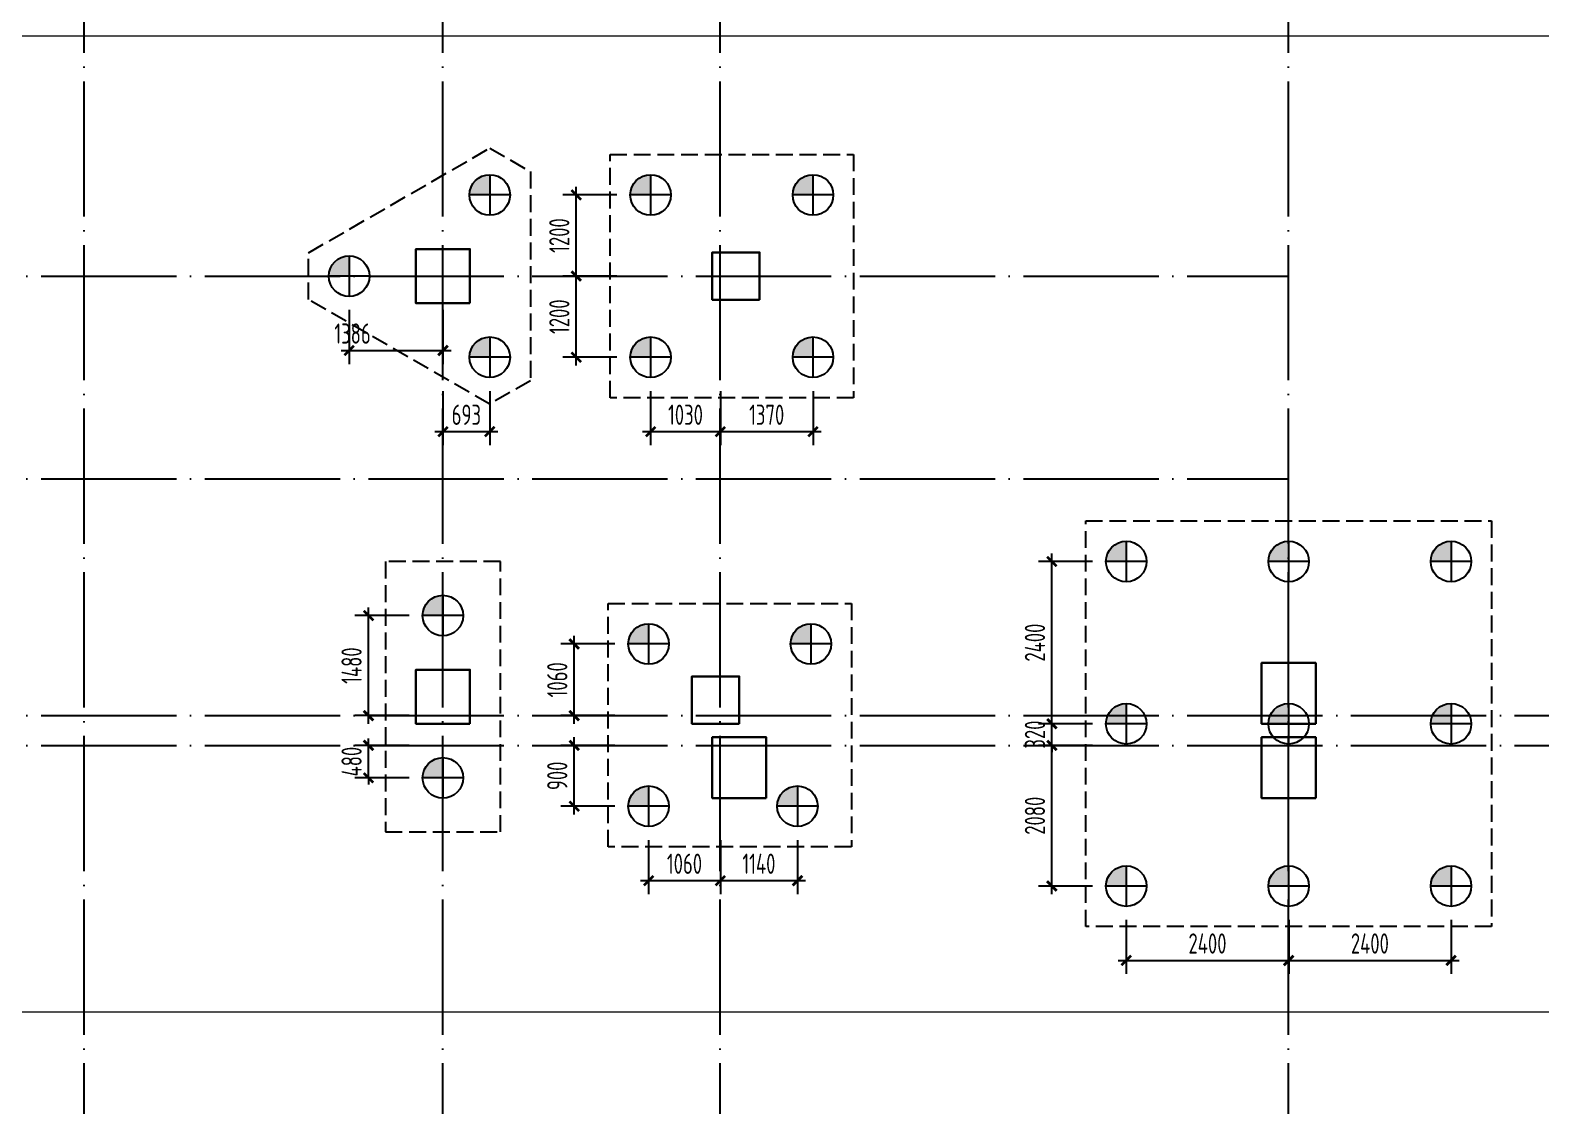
# Model space of a CAD drawing. Extents: x 2430613 to 2739493, y -1540945 to -971137.
# Drawn here: x 2472024 to 2494350, y -1047522 to -1031615 of the extents above; entities that cross this region are included whole.
import ezdxf

# ---------------------------------------------------------------- set-up
doc = ezdxf.new("R2010")
doc.units = 0
doc.header["$LTSCALE"] = 1000
doc.header["$MEASUREMENT"] = 0
doc.header["$PDMODE"] = 3
doc.header["$PDSIZE"] = 50
doc.linetypes.add('DASH', pattern=[0.35, 0.25, -0.1])
doc.linetypes.add('DOTE', pattern=[2.42, 2, -0.2, 0.02, -0.2])
doc.layers.get('0').update_dxf_attribs({"linetype": 'CONTINUOUS'})
doc.layers.get('DEFPOINTS').update_dxf_attribs({"linetype": 'CONTINUOUS'})
doc.layers.add('0S-柱-线', color=50, linetype='CONTINUOUS', lineweight=30)
doc.layers.add('0S-草图', color=9, linetype='CONTINUOUS', lineweight=20, plot=False)
for name, color, linetype in [('600直径桩', 4, 'CONTINUOUS'), ('BASE_PILE_DIM', 3, 'CONTINUOUS'), ('DOTE', 1, 'DOTE'), ('承台', 2, 'CONTINUOUS')]:
    doc.layers.add(name, color=color, linetype=linetype)
doc.styles.add('TSSD_Dimension', font='Tssdeng.shx', dxfattribs={"width": 0.7, "bigfont": 'hztxt.shx'})
doc.dimstyles.new('TSSD_100_100', dxfattribs={"dimtxt": 300, "dimasz": 100, "dimexe": 200, "dimexo": 200, "dimgap": 100, "dimtad": 1, "dimdec": 0, "dimzin": 0, "dimdsep": 46, "dimtxsty": 'TSSD_Dimension', "dimblk": 'ARCHTICK', "dimcen": 0, "dimdle": 120, "dimclrt": 7, "dimazin": 0, "dimtfac": 1, "dimtdec": 0, "dimtix": 1, "dimtmove": 2, "dimatfit": 0, "dimldrblk": 'ARCHTICK', "dimfxl": 1, "dimtolj": 1, "dimtzin": 0, "dimarcsym": 0})

# ---------------------------------------------------------------- blocks, each defined once
blk = doc.blocks.new('600Z')
at = {"layer": '600直径桩'}
h = blk.add_hatch(color=6, dxfattribs=at)
h.dxf.hatch_style = 1
h.paths.add_polyline_path([(-204995, -2276684, 0.414214), (-205295, -2276984), (-204995, -2276984)])
at = {"layer": '600直径桩', "color": 6}
for p, q in [((-204995, -2276684), (-204995, -2277284)), ((-204695, -2276984), (-205295, -2276984))]:
    blk.add_line(p, q, dxfattribs=at)
blk.add_circle((-204995, -2276984), 300, dxfattribs=at)
blk = doc.blocks.new('_ArchTick')
at = {"color": 0, "linetype": 'ByBlock', "const_width": 0.4}
blk.add_lwpolyline([(-0.71, -0.71), (0.71, 0.71)], dxfattribs=at)
blk = doc.blocks.new('*D1501')
at = {"layer": 'BASE_PILE_DIM', "color": 0, "lineweight": -2, "transparency": 16777216}
for p, q in [((2476738, -1035752), (2476738, -1036552)), ((2478124, -1035752), (2478124, -1036552)), ((2476618, -1036352), (2478244, -1036352))]:
    blk.add_line(p, q, dxfattribs=at)
at = {"layer": 'DEFPOINTS', "color": 0, "transparency": 16777216}
for p in [(2476738, -1035552), (2478124, -1035552), (2478124, -1036352)]:
    blk.add_point(p, dxfattribs=at)
at = {"layer": 'BASE_PILE_DIM', "color": 0, "lineweight": -2, "transparency": 16777216, "xscale": 100, "yscale": 100, "zscale": 100, "rotation": 180}
blk.add_blockref('_ArchTick', (2476738, -1036352), dxfattribs=at)
at = {"layer": 'BASE_PILE_DIM', "color": 0, "lineweight": -2, "transparency": 16777216, "xscale": 100, "yscale": 100, "zscale": 100}
blk.add_blockref('_ArchTick', (2478124, -1036352), dxfattribs=at)
at = {"layer": 'BASE_PILE_DIM', "color": 7, "transparency": 16777216, "insert": (2476788, -1036102), "char_height": 300, "attachment_point": 5, "style": 'TSSD_Dimension'}
blk.add_mtext('\\A1;1386', dxfattribs=at)
blk = doc.blocks.new('*D1502')
at = {"layer": 'BASE_PILE_DIM', "color": 0, "lineweight": -2, "transparency": 16777216}
for p, q in [((2478124, -1036952), (2478124, -1037752)), ((2478816, -1036952), (2478816, -1037752)), ((2478004, -1037552), (2478936, -1037552))]:
    blk.add_line(p, q, dxfattribs=at)
at = {"layer": 'DEFPOINTS', "color": 0, "transparency": 16777216}
for p in [(2478124, -1036752), (2478816, -1036752), (2478816, -1037552)]:
    blk.add_point(p, dxfattribs=at)
at = {"layer": 'BASE_PILE_DIM', "color": 0, "lineweight": -2, "transparency": 16777216, "xscale": 100, "yscale": 100, "zscale": 100, "rotation": 180}
blk.add_blockref('_ArchTick', (2478124, -1037552), dxfattribs=at)
at = {"layer": 'BASE_PILE_DIM', "color": 0, "lineweight": -2, "transparency": 16777216, "xscale": 100, "yscale": 100, "zscale": 100}
blk.add_blockref('_ArchTick', (2478816, -1037552), dxfattribs=at)
at = {"layer": 'BASE_PILE_DIM', "color": 7, "transparency": 16777216, "insert": (2478470, -1037302), "char_height": 300, "attachment_point": 5, "style": 'TSSD_Dimension'}
blk.add_mtext('\\A1;693', dxfattribs=at)
blk = doc.blocks.new('*D1507')
at = {"layer": 'BASE_PILE_DIM', "color": 0, "lineweight": -2, "transparency": 16777216}
for p, q in [((2482224, -1043592), (2482224, -1044392)), ((2483364, -1043592), (2483364, -1044392)), ((2482104, -1044192), (2483484, -1044192))]:
    blk.add_line(p, q, dxfattribs=at)
at = {"layer": 'DEFPOINTS', "color": 0, "transparency": 16777216}
for p in [(2482224, -1043392), (2483364, -1043392), (2483364, -1044192)]:
    blk.add_point(p, dxfattribs=at)
at = {"layer": 'BASE_PILE_DIM', "color": 0, "lineweight": -2, "transparency": 16777216, "xscale": 100, "yscale": 100, "zscale": 100, "rotation": 180}
blk.add_blockref('_ArchTick', (2482224, -1044192), dxfattribs=at)
at = {"layer": 'BASE_PILE_DIM', "color": 0, "lineweight": -2, "transparency": 16777216, "xscale": 100, "yscale": 100, "zscale": 100}
blk.add_blockref('_ArchTick', (2483364, -1044192), dxfattribs=at)
at = {"layer": 'BASE_PILE_DIM', "color": 7, "transparency": 16777216, "insert": (2482794, -1043942), "char_height": 300, "attachment_point": 5, "style": 'TSSD_Dimension'}
blk.add_mtext('\\A1;1140', dxfattribs=at)
blk = doc.blocks.new('*D1508')
at = {"layer": 'BASE_PILE_DIM', "color": 0, "lineweight": -2, "transparency": 16777216}
for p, q in [((2480664, -1042192), (2479864, -1042192)), ((2480064, -1043212), (2480064, -1042072)), ((2480664, -1043092), (2479864, -1043092))]:
    blk.add_line(p, q, dxfattribs=at)
at = {"layer": 'DEFPOINTS', "color": 0, "transparency": 16777216}
for p in [(2480064, -1042192), (2480864, -1042192), (2480864, -1043092)]:
    blk.add_point(p, dxfattribs=at)
at = {"layer": 'BASE_PILE_DIM', "color": 0, "lineweight": -2, "transparency": 16777216, "xscale": 100, "yscale": 100, "zscale": 100}
for p, rotation in [((2480064, -1042192), 90), ((2480064, -1043092), 270)]:
    blk.add_blockref('_ArchTick', p, dxfattribs=dict(at, rotation=rotation))
at = {"layer": 'BASE_PILE_DIM', "color": 7, "transparency": 16777216, "insert": (2479814, -1042642), "char_height": 300, "attachment_point": 5, "rotation": 90, "style": 'TSSD_Dimension'}
blk.add_mtext('\\A1;900', dxfattribs=at)
blk = doc.blocks.new('*D1509')
at = {"layer": 'BASE_PILE_DIM', "color": 0, "lineweight": -2, "transparency": 16777216}
for p, q in [((2481164, -1043592), (2481164, -1044392)), ((2482224, -1043592), (2482224, -1044392)), ((2481044, -1044192), (2482344, -1044192))]:
    blk.add_line(p, q, dxfattribs=at)
at = {"layer": 'DEFPOINTS', "color": 0, "transparency": 16777216}
for p in [(2481164, -1043392), (2482224, -1043392), (2482224, -1044192)]:
    blk.add_point(p, dxfattribs=at)
at = {"layer": 'BASE_PILE_DIM', "color": 0, "lineweight": -2, "transparency": 16777216, "xscale": 100, "yscale": 100, "zscale": 100, "rotation": 180}
blk.add_blockref('_ArchTick', (2481164, -1044192), dxfattribs=at)
at = {"layer": 'BASE_PILE_DIM', "color": 0, "lineweight": -2, "transparency": 16777216, "xscale": 100, "yscale": 100, "zscale": 100}
blk.add_blockref('_ArchTick', (2482224, -1044192), dxfattribs=at)
at = {"layer": 'BASE_PILE_DIM', "color": 7, "transparency": 16777216, "insert": (2481694, -1043942), "char_height": 300, "attachment_point": 5, "style": 'TSSD_Dimension'}
blk.add_mtext('\\A1;1060', dxfattribs=at)
blk = doc.blocks.new('*D1510')
at = {"layer": 'BASE_PILE_DIM', "color": 0, "lineweight": -2, "transparency": 16777216}
for p, q in [((2480064, -1041872), (2480064, -1040572)), ((2480664, -1040692), (2479864, -1040692)), ((2480664, -1041752), (2479864, -1041752))]:
    blk.add_line(p, q, dxfattribs=at)
at = {"layer": 'DEFPOINTS', "color": 0, "transparency": 16777216}
for p in [(2480064, -1040692), (2480864, -1040692), (2480864, -1041752)]:
    blk.add_point(p, dxfattribs=at)
at = {"layer": 'BASE_PILE_DIM', "color": 0, "lineweight": -2, "transparency": 16777216, "xscale": 100, "yscale": 100, "zscale": 100}
for p, rotation in [((2480064, -1040692), 90), ((2480064, -1041752), 270)]:
    blk.add_blockref('_ArchTick', p, dxfattribs=dict(at, rotation=rotation))
at = {"layer": 'BASE_PILE_DIM', "color": 7, "transparency": 16777216, "insert": (2479814, -1041222), "char_height": 300, "attachment_point": 5, "rotation": 90, "style": 'TSSD_Dimension'}
blk.add_mtext('\\A1;1060', dxfattribs=at)
blk = doc.blocks.new('*D1767')
at = {"layer": 'BASE_PILE_DIM', "color": 0, "lineweight": -2, "transparency": 16777216}
for p, q in [((2477624, -1042192), (2476824, -1042192)), ((2477024, -1042192), (2477024, -1042092)), ((2477024, -1042672), (2477024, -1042192)), ((2477624, -1042672), (2476824, -1042672)), ((2477024, -1042672), (2477024, -1042772))]:
    blk.add_line(p, q, dxfattribs=at)
at = {"layer": 'DEFPOINTS', "color": 0, "transparency": 16777216}
for p in [(2477024, -1042192), (2477824, -1042192), (2477824, -1042672)]:
    blk.add_point(p, dxfattribs=at)
at = {"layer": 'BASE_PILE_DIM', "color": 0, "lineweight": -2, "transparency": 16777216, "xscale": 100, "yscale": 100, "zscale": 100}
for p, rotation in [((2477024, -1042192), 270), ((2477024, -1042672), 90)]:
    blk.add_blockref('_ArchTick', p, dxfattribs=dict(at, rotation=rotation))
at = {"layer": 'BASE_PILE_DIM', "color": 7, "transparency": 16777216, "insert": (2476774, -1042432), "char_height": 300, "attachment_point": 5, "rotation": 90, "style": 'TSSD_Dimension'}
blk.add_mtext('\\A1;480', dxfattribs=at)
blk = doc.blocks.new('*D1768')
at = {"layer": 'BASE_PILE_DIM', "color": 0, "lineweight": -2, "transparency": 16777216}
for p, q in [((2477024, -1041872), (2477024, -1040152)), ((2477624, -1040272), (2476824, -1040272)), ((2477624, -1041752), (2476824, -1041752))]:
    blk.add_line(p, q, dxfattribs=at)
at = {"layer": 'DEFPOINTS', "color": 0, "transparency": 16777216}
for p in [(2477024, -1040272), (2477824, -1040272), (2477824, -1041752)]:
    blk.add_point(p, dxfattribs=at)
at = {"layer": 'BASE_PILE_DIM', "color": 0, "lineweight": -2, "transparency": 16777216, "xscale": 100, "yscale": 100, "zscale": 100}
for p, rotation in [((2477024, -1040272), 90), ((2477024, -1041752), 270)]:
    blk.add_blockref('_ArchTick', p, dxfattribs=dict(at, rotation=rotation))
at = {"layer": 'BASE_PILE_DIM', "color": 7, "transparency": 16777216, "insert": (2476774, -1041012), "char_height": 300, "attachment_point": 5, "rotation": 90, "style": 'TSSD_Dimension'}
blk.add_mtext('\\A1;1480', dxfattribs=at)
blk = doc.blocks.new('*D1821')
at = {"layer": 'BASE_PILE_DIM', "color": 0, "lineweight": -2, "transparency": 16777216}
for p, q in [((2488224, -1044772), (2488224, -1045572)), ((2490624, -1044772), (2490624, -1045572)), ((2488104, -1045372), (2490744, -1045372))]:
    blk.add_line(p, q, dxfattribs=at)
at = {"layer": 'DEFPOINTS', "color": 0, "transparency": 16777216}
for p in [(2488224, -1044572), (2490624, -1044572), (2490624, -1045372)]:
    blk.add_point(p, dxfattribs=at)
at = {"layer": 'BASE_PILE_DIM', "color": 0, "lineweight": -2, "transparency": 16777216, "xscale": 100, "yscale": 100, "zscale": 100, "rotation": 180}
blk.add_blockref('_ArchTick', (2488224, -1045372), dxfattribs=at)
at = {"layer": 'BASE_PILE_DIM', "color": 0, "lineweight": -2, "transparency": 16777216, "xscale": 100, "yscale": 100, "zscale": 100}
blk.add_blockref('_ArchTick', (2490624, -1045372), dxfattribs=at)
at = {"layer": 'BASE_PILE_DIM', "color": 7, "transparency": 16777216, "insert": (2489424, -1045122), "char_height": 300, "attachment_point": 5, "style": 'TSSD_Dimension'}
blk.add_mtext('\\A1;2400', dxfattribs=at)
blk = doc.blocks.new('*D1822')
at = {"layer": 'BASE_PILE_DIM', "color": 0, "lineweight": -2, "transparency": 16777216}
for p, q in [((2490624, -1044772), (2490624, -1045572)), ((2493024, -1044772), (2493024, -1045572)), ((2490504, -1045372), (2493144, -1045372))]:
    blk.add_line(p, q, dxfattribs=at)
at = {"layer": 'DEFPOINTS', "color": 0, "transparency": 16777216}
for p in [(2490624, -1044572), (2493024, -1044572), (2493024, -1045372)]:
    blk.add_point(p, dxfattribs=at)
at = {"layer": 'BASE_PILE_DIM', "color": 0, "lineweight": -2, "transparency": 16777216, "xscale": 100, "yscale": 100, "zscale": 100, "rotation": 180}
blk.add_blockref('_ArchTick', (2490624, -1045372), dxfattribs=at)
at = {"layer": 'BASE_PILE_DIM', "color": 0, "lineweight": -2, "transparency": 16777216, "xscale": 100, "yscale": 100, "zscale": 100}
blk.add_blockref('_ArchTick', (2493024, -1045372), dxfattribs=at)
at = {"layer": 'BASE_PILE_DIM', "color": 7, "transparency": 16777216, "insert": (2491824, -1045122), "char_height": 300, "attachment_point": 5, "style": 'TSSD_Dimension'}
blk.add_mtext('\\A1;2400', dxfattribs=at)
blk = doc.blocks.new('*D1823')
at = {"layer": 'BASE_PILE_DIM', "color": 0, "lineweight": -2, "transparency": 16777216}
for p, q in [((2482224, -1036952), (2482224, -1037752)), ((2483594, -1036952), (2483594, -1037752)), ((2482104, -1037552), (2483714, -1037552))]:
    blk.add_line(p, q, dxfattribs=at)
at = {"layer": 'DEFPOINTS', "color": 0, "transparency": 16777216}
for p in [(2482224, -1036752), (2483594, -1036752), (2483594, -1037552)]:
    blk.add_point(p, dxfattribs=at)
at = {"layer": 'BASE_PILE_DIM', "color": 0, "lineweight": -2, "transparency": 16777216, "xscale": 100, "yscale": 100, "zscale": 100, "rotation": 180}
blk.add_blockref('_ArchTick', (2482224, -1037552), dxfattribs=at)
at = {"layer": 'BASE_PILE_DIM', "color": 0, "lineweight": -2, "transparency": 16777216, "xscale": 100, "yscale": 100, "zscale": 100}
blk.add_blockref('_ArchTick', (2483594, -1037552), dxfattribs=at)
at = {"layer": 'BASE_PILE_DIM', "color": 7, "transparency": 16777216, "insert": (2482909, -1037302), "char_height": 300, "attachment_point": 5, "style": 'TSSD_Dimension'}
blk.add_mtext('\\A1;1370', dxfattribs=at)
blk = doc.blocks.new('*D1824')
at = {"layer": 'BASE_PILE_DIM', "color": 0, "lineweight": -2, "transparency": 16777216}
for p, q in [((2480694, -1035252), (2479894, -1035252)), ((2480094, -1036572), (2480094, -1035132)), ((2480694, -1036452), (2479894, -1036452))]:
    blk.add_line(p, q, dxfattribs=at)
at = {"layer": 'DEFPOINTS', "color": 0, "transparency": 16777216}
for p in [(2480094, -1035252), (2480894, -1035252), (2480894, -1036452)]:
    blk.add_point(p, dxfattribs=at)
at = {"layer": 'BASE_PILE_DIM', "color": 0, "lineweight": -2, "transparency": 16777216, "xscale": 100, "yscale": 100, "zscale": 100}
for p, rotation in [((2480094, -1035252), 90), ((2480094, -1036452), 270)]:
    blk.add_blockref('_ArchTick', p, dxfattribs=dict(at, rotation=rotation))
at = {"layer": 'BASE_PILE_DIM', "color": 7, "transparency": 16777216, "insert": (2479844, -1035852), "char_height": 300, "attachment_point": 5, "rotation": 90, "style": 'TSSD_Dimension'}
blk.add_mtext('\\A1;1200', dxfattribs=at)
blk = doc.blocks.new('*D1825')
at = {"layer": 'BASE_PILE_DIM', "color": 0, "lineweight": -2, "transparency": 16777216}
for p, q in [((2481194, -1036952), (2481194, -1037752)), ((2482224, -1036952), (2482224, -1037752)), ((2481074, -1037552), (2482344, -1037552))]:
    blk.add_line(p, q, dxfattribs=at)
at = {"layer": 'DEFPOINTS', "color": 0, "transparency": 16777216}
for p in [(2481194, -1036752), (2482224, -1036752), (2482224, -1037552)]:
    blk.add_point(p, dxfattribs=at)
at = {"layer": 'BASE_PILE_DIM', "color": 0, "lineweight": -2, "transparency": 16777216, "xscale": 100, "yscale": 100, "zscale": 100, "rotation": 180}
blk.add_blockref('_ArchTick', (2481194, -1037552), dxfattribs=at)
at = {"layer": 'BASE_PILE_DIM', "color": 0, "lineweight": -2, "transparency": 16777216, "xscale": 100, "yscale": 100, "zscale": 100}
blk.add_blockref('_ArchTick', (2482224, -1037552), dxfattribs=at)
at = {"layer": 'BASE_PILE_DIM', "color": 7, "transparency": 16777216, "insert": (2481709, -1037302), "char_height": 300, "attachment_point": 5, "style": 'TSSD_Dimension'}
blk.add_mtext('\\A1;1030', dxfattribs=at)
blk = doc.blocks.new('*D1826')
at = {"layer": 'BASE_PILE_DIM', "color": 0, "lineweight": -2, "transparency": 16777216}
for p, q in [((2480094, -1035372), (2480094, -1033932)), ((2480694, -1034052), (2479894, -1034052)), ((2480694, -1035252), (2479894, -1035252))]:
    blk.add_line(p, q, dxfattribs=at)
at = {"layer": 'DEFPOINTS', "color": 0, "transparency": 16777216}
for p in [(2480094, -1034052), (2480894, -1034052), (2480894, -1035252)]:
    blk.add_point(p, dxfattribs=at)
at = {"layer": 'BASE_PILE_DIM', "color": 0, "lineweight": -2, "transparency": 16777216, "xscale": 100, "yscale": 100, "zscale": 100}
for p, rotation in [((2480094, -1034052), 90), ((2480094, -1035252), 270)]:
    blk.add_blockref('_ArchTick', p, dxfattribs=dict(at, rotation=rotation))
at = {"layer": 'BASE_PILE_DIM', "color": 7, "transparency": 16777216, "insert": (2479844, -1034652), "char_height": 300, "attachment_point": 5, "rotation": 90, "style": 'TSSD_Dimension'}
blk.add_mtext('\\A1;1200', dxfattribs=at)
blk = doc.blocks.new('*D2766')
at = {"layer": 'BASE_PILE_DIM', "color": 0, "lineweight": -2, "transparency": 16777216}
for p, q in [((2487724, -1042192), (2486924, -1042192)), ((2487124, -1044392), (2487124, -1042072)), ((2487724, -1044272), (2486924, -1044272))]:
    blk.add_line(p, q, dxfattribs=at)
at = {"layer": 'DEFPOINTS', "color": 0, "transparency": 16777216}
for p in [(2487124, -1042192), (2487924, -1042192), (2487924, -1044272)]:
    blk.add_point(p, dxfattribs=at)
at = {"layer": 'BASE_PILE_DIM', "color": 0, "lineweight": -2, "transparency": 16777216, "xscale": 100, "yscale": 100, "zscale": 100}
for p, rotation in [((2487124, -1042192), 90), ((2487124, -1044272), 270)]:
    blk.add_blockref('_ArchTick', p, dxfattribs=dict(at, rotation=rotation))
at = {"layer": 'BASE_PILE_DIM', "color": 7, "transparency": 16777216, "insert": (2486874, -1043232), "char_height": 300, "attachment_point": 5, "rotation": 90, "style": 'TSSD_Dimension'}
blk.add_mtext('\\A1;2080', dxfattribs=at)
blk = doc.blocks.new('*D2767')
at = {"layer": 'BASE_PILE_DIM', "color": 0, "lineweight": -2, "transparency": 16777216}
for p, q in [((2487724, -1041872), (2486924, -1041872)), ((2487124, -1041872), (2487124, -1041772)), ((2487124, -1042192), (2487124, -1041872)), ((2487724, -1042192), (2486924, -1042192)), ((2487124, -1042192), (2487124, -1042292))]:
    blk.add_line(p, q, dxfattribs=at)
at = {"layer": 'DEFPOINTS', "color": 0, "transparency": 16777216}
for p in [(2487124, -1041872), (2487924, -1041872), (2487924, -1042192)]:
    blk.add_point(p, dxfattribs=at)
at = {"layer": 'BASE_PILE_DIM', "color": 0, "lineweight": -2, "transparency": 16777216, "xscale": 100, "yscale": 100, "zscale": 100}
for p, rotation in [((2487124, -1041872), 270), ((2487124, -1042192), 90)]:
    blk.add_blockref('_ArchTick', p, dxfattribs=dict(at, rotation=rotation))
at = {"layer": 'BASE_PILE_DIM', "color": 7, "transparency": 16777216, "insert": (2486874, -1042032), "char_height": 300, "attachment_point": 5, "rotation": 90, "style": 'TSSD_Dimension'}
blk.add_mtext('\\A1;320', dxfattribs=at)
blk = doc.blocks.new('*D2768')
at = {"layer": 'BASE_PILE_DIM', "color": 0, "lineweight": -2, "transparency": 16777216}
for p, q in [((2487724, -1039472), (2486924, -1039472)), ((2487124, -1041992), (2487124, -1039352)), ((2487724, -1041872), (2486924, -1041872))]:
    blk.add_line(p, q, dxfattribs=at)
at = {"layer": 'DEFPOINTS', "color": 0, "transparency": 16777216}
for p in [(2487124, -1039472), (2487924, -1039472), (2487924, -1041872)]:
    blk.add_point(p, dxfattribs=at)
at = {"layer": 'BASE_PILE_DIM', "color": 0, "lineweight": -2, "transparency": 16777216, "xscale": 100, "yscale": 100, "zscale": 100}
for p, rotation in [((2487124, -1039472), 90), ((2487124, -1041872), 270)]:
    blk.add_blockref('_ArchTick', p, dxfattribs=dict(at, rotation=rotation))
at = {"layer": 'BASE_PILE_DIM', "color": 7, "transparency": 16777216, "insert": (2486874, -1040672), "char_height": 300, "attachment_point": 5, "rotation": 90, "style": 'TSSD_Dimension'}
blk.add_mtext('\\A1;2400', dxfattribs=at)

msp = doc.modelspace()

# ---------------------------------------------------------------- linework, layer by layer
at = {"layer": '0S-柱-线'}
for points in [[(2478523.644, -1035652.126), (2478523.644, -1034852.126), (2477723.644, -1034852.126), (2477723.644, -1035652.126)], [(2482803.644, -1035602.126), (2482803.644, -1034902.126), (2482103.644, -1034902.126), (2482103.644, -1035602.126)], [(2478523.644, -1041872.126), (2478523.644, -1041072.126), (2477723.644, -1041072.126), (2477723.644, -1041872.126)], [(2491023.644, -1041872.126), (2491023.644, -1040972.126), (2490223.644, -1040972.126), (2490223.644, -1041872.126)], [(2482503.644, -1041872.126), (2482503.644, -1041172.126), (2481803.644, -1041172.126), (2481803.644, -1041872.126)], [(2482903.644, -1042972.126), (2482903.644, -1042072.126), (2482103.644, -1042072.126), (2482103.644, -1042972.126)], [(2491023.644, -1042972.126), (2491023.644, -1042072.126), (2490223.644, -1042072.126), (2490223.644, -1042972.126)]]:
    msp.add_lwpolyline(points, close=True, dxfattribs=at)
at = {"layer": '0S-草图'}
for points in [[(2449697.34, -971136.897), (2586822.34, -971136.897), (2586822.34, -1046136.897), (2449697.34, -1046136.897)], [(2449697.34, -1031698.152), (2586822.34, -1031698.152), (2586822.34, -1096698.152), (2449697.34, -1096698.152)]]:
    msp.add_lwpolyline(points, close=True, dxfattribs=at)
at = {"layer": 'DOTE'}
for p, q in [((2472823.644, -1092452.126), (2472823.644, -975252.126)), ((2478123.644, -1092452.126), (2478123.644, -975252.126)), ((2482223.644, -1092452.126), (2482223.644, -975252.126)), ((2490623.644, -1092452.126), (2490623.644, -975252.126)), ((2462503.644, -1035252.126), (2490623.644, -1035252.126)), ((2462503.644, -1038252.126), (2490623.644, -1038252.126)), ((2462503.644, -1041752.126), (2570723.644, -1041752.126)), ((2462503.644, -1042192.126), (2570723.644, -1042192.126))]:
    msp.add_line(p, q, dxfattribs=at)
at = {"layer": '承台', "color": 251, "linetype": 'DASH'}
for points in [[(2478816.464, -1033359.305), (2479416.464, -1033705.716), (2479416.464, -1036798.536), (2478816.464, -1037144.946), (2476138.003, -1035598.536), (2476138.003, -1034905.716)], [(2484193.612, -1037052.144), (2480593.612, -1037052.144), (2480593.612, -1033452.144), (2484193.612, -1033452.144)], [(2493623.644, -1044872.126), (2487623.644, -1044872.126), (2487623.644, -1038872.126), (2493623.644, -1038872.126)], [(2478973.644, -1043472.117), (2478973.644, -1039472.117), (2477273.644, -1039472.117), (2477273.644, -1043472.117)], [(2484163.612, -1043692.144), (2480563.612, -1043692.144), (2480563.612, -1040092.144), (2484163.612, -1040092.144)]]:
    msp.add_lwpolyline(points, close=True, dxfattribs=at)

# ---------------------------------------------------------------- block references
at = {"layer": '600直径桩', "color": 6}
for p in [(2683811.128, 1242931.783), (2686188.276, 1242931.765), (2688588.276, 1242931.765), (2681732.667, 1241731.783), (2683811.128, 1240531.783), (2686188.276, 1240531.765), (2688588.276, 1240531.765), (2693218.307, 1237511.783), (2695618.307, 1237511.783), (2698018.307, 1237511.783), (2683118.307, 1236711.792), (2686158.276, 1236291.765), (2688558.276, 1236291.765), (2693218.307, 1235111.783), (2695618.307, 1235111.783), (2698018.307, 1235111.783), (2683118.307, 1234311.792), (2686158.276, 1233891.765), (2688358.276, 1233891.765), (2693218.307, 1232711.783), (2695618.307, 1232711.783), (2698018.307, 1232711.783)]:
    msp.add_blockref('600Z', p, dxfattribs=at)

# ---------------------------------------------------------------- dimensions: what is measured, and where the dimension line sits
at = {"layer": 'BASE_PILE_DIM', "color": 3}
for base, p1, p2, picture, middle in [((2480093.612, -1034052.144), (2480893.612, -1035252.126), (2480893.612, -1034052.144), '*D1826', (2479843.612, -1034652.135)), ((2480093.612, -1035252.126), (2480893.612, -1036452.144), (2480893.612, -1035252.126), '*D1824', (2479843.612, -1035852.135)), ((2487123.644, -1039472.126), (2487923.644, -1041872.126), (2487923.644, -1039472.126), '*D2768', (2486873.644, -1040672.126)), ((2477023.644, -1040272.117), (2477823.644, -1041752.126), (2477823.644, -1040272.117), '*D1768', (2476773.644, -1041012.122)), ((2480063.612, -1040692.144), (2480863.612, -1041752.126), (2480863.612, -1040692.144), '*D1510', (2479813.612, -1041222.135)), ((2487123.644, -1041872.126), (2487923.644, -1042192.126), (2487923.644, -1041872.126), '*D2767', (2486873.644, -1042032.126)), ((2477023.644, -1042192.126), (2477823.644, -1042672.117), (2477823.644, -1042192.126), '*D1767', (2476773.644, -1042432.122)), ((2480063.612, -1042192.126), (2480863.612, -1043092.144), (2480863.612, -1042192.126), '*D1508', (2479813.612, -1042642.135)), ((2487123.644, -1042192.126), (2487923.644, -1044272.126), (2487923.644, -1042192.126), '*D2766', (2486873.644, -1043232.126))]:
    dim = msp.add_linear_dim(base=base, p1=p1, p2=p2, angle=90, dimstyle='TSSD_100_100', dxfattribs=at)
    dim.commit()
    dim.dimension.update_dxf_attribs({"geometry": picture, "text_midpoint": middle})
dim = msp.add_linear_dim(base=(2478123.644, -1036352.126), p1=(2476738.003, -1035552.126), p2=(2478123.644, -1035552.126), dimstyle='TSSD_100_100', dxfattribs=at)
dim.commit()
dim.dimension.update_dxf_attribs({"geometry": '*D1501', "text_midpoint": (2476788.003, -1036102.126), "dimtype": 128})
for base, p1, p2, picture, middle in [((2478816.464, -1037552.126), (2478123.644, -1036752.126), (2478816.464, -1036752.126), '*D1502', (2478470.054, -1037302.126)), ((2482223.644, -1037552.144), (2481193.612, -1036752.144), (2482223.644, -1036752.144), '*D1825', (2481708.628, -1037302.144)), ((2483593.612, -1037552.144), (2482223.644, -1036752.144), (2483593.612, -1036752.144), '*D1823', (2482908.628, -1037302.144)), ((2482223.644, -1044192.144), (2481163.612, -1043392.144), (2482223.644, -1043392.144), '*D1509', (2481693.628, -1043942.144)), ((2483363.612, -1044192.144), (2482223.644, -1043392.144), (2483363.612, -1043392.144), '*D1507', (2482793.628, -1043942.144)), ((2490623.644, -1045372.126), (2488223.644, -1044572.126), (2490623.644, -1044572.126), '*D1821', (2489423.644, -1045122.126)), ((2493023.644, -1045372.126), (2490623.644, -1044572.126), (2493023.644, -1044572.126), '*D1822', (2491823.644, -1045122.126))]:
    dim = msp.add_linear_dim(base=base, p1=p1, p2=p2, dimstyle='TSSD_100_100', dxfattribs=at)
    dim.commit()
    dim.dimension.update_dxf_attribs({"geometry": picture, "text_midpoint": middle})

doc.saveas('drawing.dxf')
